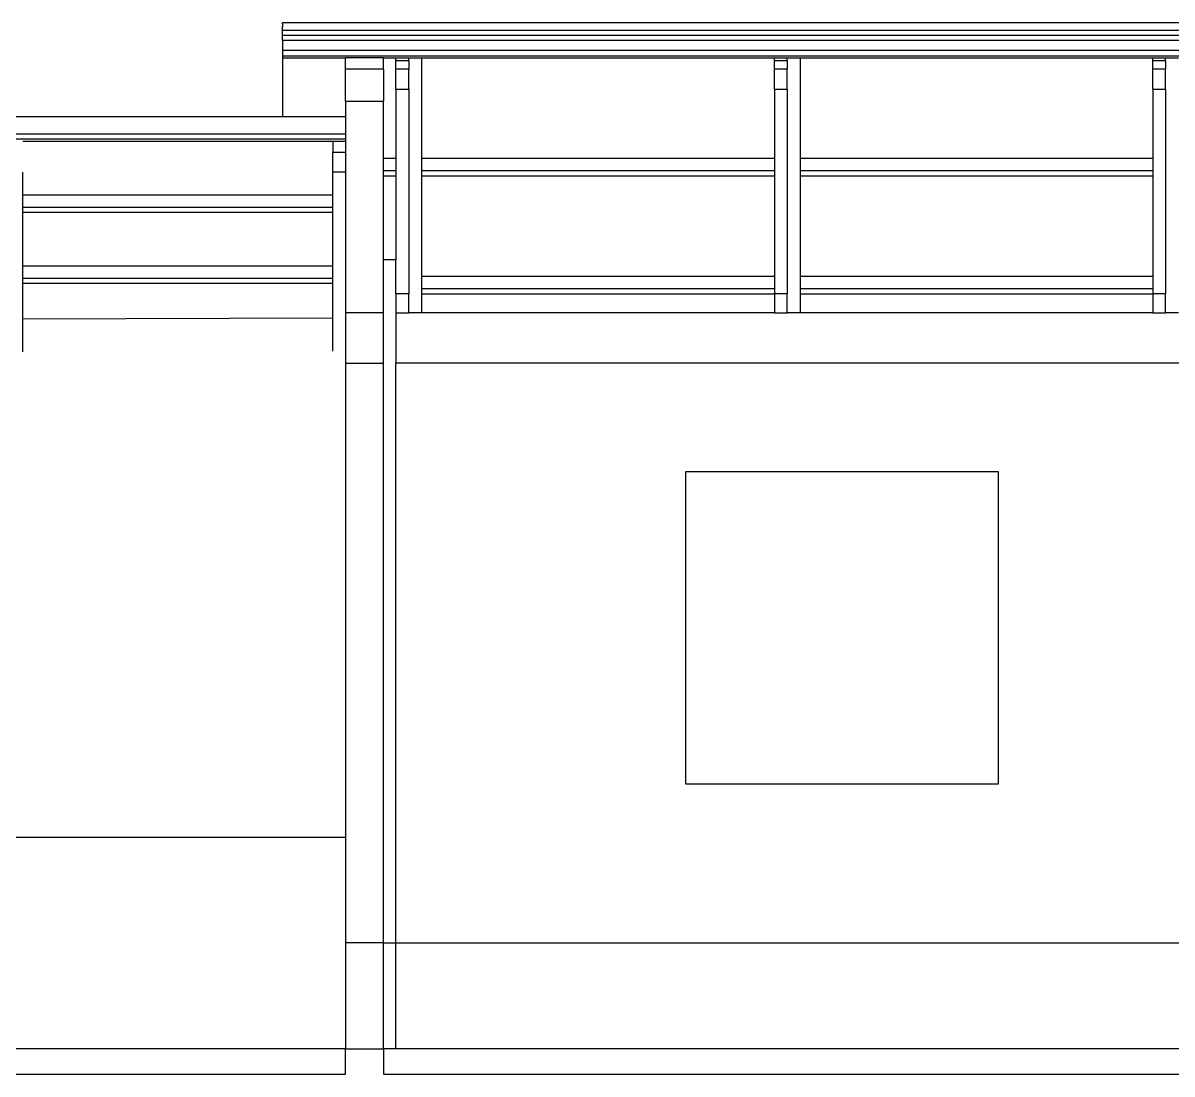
# Model space of a CAD drawing. Header units: metres. Extents: x -17 to 17.8, y -4 to 0.2.
# Drawn here: x -3.959 to 0.6, y -3.979 to 0.191 of the extents above; entities that cross this region are included whole.
import ezdxf

# ---------------------------------------------------------------- set-up
doc = ezdxf.new("R2010")
doc.units = ezdxf.units.M
doc.layers.add('SectionCutEdges', color=7, linetype='Continuous')

msp = doc.modelspace()

# ---------------------------------------------------------------- linework, layer by layer
for p, q in [((-2.9293, 0.19), (-2.9293, 0.1909)), ((17.7507, 0.1909), (-2.9293, 0.1909)), ((-2.9293, 0.1873), (-2.9293, 0.19)), ((-2.9293, 0.1873), (-2.9293, 0.1829)), ((-2.9293, 0.1829), (-2.9293, 0.1769)), ((-2.9293, 0.1695), (-2.9293, 0.1769)), ((-2.9293, 0.1609), (-2.9293, 0.1695)), ((17.7507, 0.1609), (-2.9293, 0.1609)), ((-2.9293, 0.1407), (-2.9293, 0.1609)), ((17.7507, 0.1407), (-2.9293, 0.1407)), ((-2.9293, 0.1214), (-2.9293, 0.1407)), ((17.7507, 0.1214), (-2.9293, 0.1214)), ((-2.9293, 0.1214), (-2.9293, 0.0812)), ((-2.9293, 0.0605), (-2.9293, 0.0531)), ((-2.9293, 0.0531), (-2.6793, 0.0531)), ((-2.9293, 0.0531), (-2.9293, -0.1799)), ((-2.5293, 0.0531), (-2.6793, 0.0531)), ((-2.6793, 0.0078), (-2.6793, 0.0531)), ((-2.5293, 0.0078), (-2.5293, 0.0531)), ((-2.5293, 0.0531), (-2.4793, 0.0531)), ((-2.4793, 0.0412), (-2.4793, 0.0531)), ((-2.4793, 0.0531), (-2.4285, 0.0531)), ((-2.4285, 0.0412), (-2.4285, 0.0531)), ((-2.4285, 0.0531), (-2.3777, 0.0531)), ((-2.3777, 0.0531), (-0.9777, 0.0531)), ((-2.3777, 0.0531), (-2.3777, -0.3457)), ((-0.9777, 0.0412), (-0.9777, 0.0531)), ((-0.9777, 0.0531), (-0.9269, 0.0531)), ((-0.9269, 0.0412), (-0.9269, 0.0531)), ((-0.9269, 0.0531), (-0.8761, 0.0531)), ((-0.8761, 0.0531), (0.5239, 0.0531)), ((-0.8761, 0.0531), (-0.8761, -0.3457)), ((0.5239, 0.0412), (0.5239, 0.0531)), ((0.5239, 0.0531), (0.5747, 0.0531)), ((0.5747, 0.0412), (0.5747, 0.0531)), ((0.5747, 0.0531), (0.6255, 0.0531)), ((-2.4793, 0.0078), (-2.4793, 0.0412)), ((-2.4285, 0.0412), (-2.4793, 0.0412)), ((-2.4285, 0.0412), (-2.4285, 0.0078)), ((-0.9777, 0.0078), (-0.9777, 0.0412)), ((-0.9269, 0.0412), (-0.9777, 0.0412)), ((-0.9269, 0.0412), (-0.9269, 0.0078)), ((0.5239, 0.0078), (0.5239, 0.0412)), ((0.5747, 0.0412), (0.5239, 0.0412)), ((0.5747, 0.0412), (0.5747, 0.0078)), ((-2.4793, -0.0712), (-2.4793, -0.3457)), ((-2.4285, -0.0712), (-2.4285, -0.8831)), ((-0.9777, -0.0712), (-0.9777, -0.3457)), ((-0.9269, -0.0712), (-0.9269, -0.8831)), ((0.5239, -0.0712), (0.5239, -0.3457)), ((0.5747, -0.0712), (0.5747, -0.8831)), ((-7.8493, -0.1799), (-2.9293, -0.1799)), ((-2.9293, -0.1799), (-2.6793, -0.1799)), ((-2.7301, -0.279), (-3.9593, -0.279)), ((-2.7301, -0.279), (-2.7301, -0.3221)), ((-2.6793, -0.279), (-2.7301, -0.279)), ((-2.5293, -0.3457), (-2.4793, -0.3457)), ((-2.4793, -0.3457), (-2.4793, -0.3947)), ((-2.3777, -0.3457), (-0.9777, -0.3457)), ((-2.3777, -0.3457), (-2.3777, -0.3947)), ((-0.9777, -0.3457), (-0.9777, -0.3947)), ((-0.8761, -0.3457), (0.5239, -0.3457)), ((-0.8761, -0.3457), (-0.8761, -0.3947)), ((0.5239, -0.3457), (0.5239, -0.3947)), ((-3.9593, -0.492), (-3.9593, -0.401)), ((-2.7301, -0.492), (-2.7301, -0.401)), ((-2.5293, -0.3947), (-2.4793, -0.3947)), ((-2.4793, -0.3947), (-2.4793, -0.415)), ((-2.3777, -0.3947), (-0.9777, -0.3947)), ((-2.3777, -0.3947), (-2.3777, -0.415)), ((-0.9777, -0.3947), (-0.9777, -0.415)), ((-0.8761, -0.3947), (0.5239, -0.3947)), ((-0.8761, -0.3947), (-0.8761, -0.415)), ((0.5239, -0.3947), (0.5239, -0.415)), ((-2.5293, -0.415), (-2.4793, -0.415)), ((-2.4793, -0.415), (-2.4793, -0.7493)), ((-2.3777, -0.415), (-0.9777, -0.415)), ((-2.3777, -0.415), (-2.3777, -0.8138)), ((-0.9777, -0.415), (-0.9777, -0.8138)), ((-0.8761, -0.415), (0.5239, -0.415)), ((-0.8761, -0.415), (-0.8761, -0.8138)), ((0.5239, -0.415), (0.5239, -0.8138)), ((-2.7301, -0.492), (-3.9593, -0.492)), ((-3.9593, -0.5411), (-3.9593, -0.492)), ((-2.7301, -0.5411), (-2.7301, -0.492)), ((-2.7301, -0.5411), (-3.9593, -0.5411)), ((-3.9593, -0.5607), (-3.9593, -0.5411)), ((-2.7301, -0.5607), (-2.7301, -0.5411)), ((-2.7301, -0.5607), (-3.9593, -0.5607)), ((-3.9593, -0.7737), (-3.9593, -0.5607)), ((-2.7301, -0.7737), (-2.7301, -0.5607)), ((-2.7301, -0.7737), (-3.9593, -0.7737)), ((-3.9593, -0.8228), (-3.9593, -0.7737)), ((-2.7301, -0.8228), (-2.7301, -0.7737)), ((-2.4793, -0.7493), (-2.5293, -0.7493)), ((-2.4793, -0.8831), (-2.4793, -0.7493)), ((-2.3777, -0.8138), (-0.9777, -0.8138)), ((-2.3777, -0.8138), (-2.3777, -0.8628)), ((-0.9777, -0.8138), (-0.9777, -0.8628)), ((-0.8761, -0.8138), (0.5239, -0.8138)), ((-0.8761, -0.8138), (-0.8761, -0.8628)), ((0.5239, -0.8138), (0.5239, -0.8628)), ((-2.7301, -0.8228), (-3.9593, -0.8228)), ((-3.9593, -0.8424), (-3.9593, -0.8228)), ((-2.7301, -0.8424), (-3.9593, -0.8424)), ((-3.9593, -0.9828), (-3.9593, -0.8424)), ((-2.7301, -0.8424), (-2.7301, -0.8228)), ((-2.7301, -0.9795), (-2.7301, -0.8424)), ((-2.3777, -0.8628), (-0.9777, -0.8628)), ((-2.3777, -0.8628), (-2.3777, -0.8831)), ((-0.9777, -0.8628), (-0.9777, -0.8831)), ((-0.8761, -0.8628), (0.5239, -0.8628)), ((-0.8761, -0.8628), (-0.8761, -0.8831)), ((0.5239, -0.8628), (0.5239, -0.8831)), ((-2.3777, -0.8831), (-0.9777, -0.8831)), ((-2.3777, -0.8831), (-2.3777, -0.9593)), ((-0.8761, -0.8831), (0.5239, -0.8831)), ((-0.8761, -0.8831), (-0.8761, -0.9593)), ((-3.9593, -0.9828), (-2.7301, -0.9795)), ((-3.9593, -1.1142), (-3.9593, -0.9828)), ((-2.7301, -1.1109), (-2.7301, -0.9795)), ((-2.4793, -0.9593), (-2.4793, -1.1593)), ((-2.3777, -0.9593), (-2.4285, -0.9593)), ((-0.9777, -0.9593), (-2.3777, -0.9593)), ((-0.8761, -0.9593), (-0.9269, -0.9593)), ((0.5239, -0.9593), (-0.8761, -0.9593)), ((0.6255, -0.9593), (0.5747, -0.9593)), ((1.2057, -1.1593), (-2.4793, -1.1593)), ((-2.4793, -3.4593), (-2.4793, -1.1593)), ((-1.3293, -1.5893), (-0.0893, -1.5893)), ((-1.3293, -2.8293), (-1.3293, -1.5893)), ((-0.0893, -1.5893), (-0.0893, -2.8293)), ((-0.0893, -2.8293), (-1.3293, -2.8293)), ((-7.3993, -3.0393), (-2.6793, -3.0393)), ((-2.5293, -3.4593), (-2.4793, -3.4593)), ((-2.4793, -3.8793), (-2.4793, -3.4593)), ((-2.4793, -3.4593), (1.2057, -3.4593))]:
    msp.add_line(p, q)
at = {"layer": 'SectionCutEdges'}
for p, q in [((-2.9293, 0.0812), (-2.9293, 0.0605)), ((17.7507, 0.0812), (-2.9293, 0.0812)), ((-2.9293, 0.0605), (17.7507, 0.0605)), ((-2.5293, 0.0078), (-2.6793, 0.0078)), ((-2.6793, -0.1193), (-2.6793, 0.0078)), ((-2.5293, 0.0078), (-2.5293, -0.1193)), ((-2.4285, 0.0078), (-2.4793, 0.0078)), ((-2.4793, -0.0712), (-2.4793, 0.0078)), ((-2.4285, -0.0712), (-2.4285, 0.0078)), ((-0.9269, 0.0078), (-0.9777, 0.0078)), ((-0.9777, -0.0712), (-0.9777, 0.0078)), ((-0.9269, -0.0712), (-0.9269, 0.0078)), ((0.5747, 0.0078), (0.5239, 0.0078)), ((0.5239, -0.0712), (0.5239, 0.0078)), ((0.5747, -0.0712), (0.5747, 0.0078)), ((-2.4793, -0.0712), (-2.4285, -0.0712)), ((-0.9777, -0.0712), (-0.9269, -0.0712)), ((0.5239, -0.0712), (0.5747, -0.0712)), ((-2.6793, -0.1193), (-2.6793, -0.1799)), ((-2.6793, -0.1193), (-2.5293, -0.1193)), ((-2.5293, -0.3457), (-2.5293, -0.1193)), ((-2.6793, -0.1799), (-2.6793, -0.2052)), ((-2.6793, -0.2052), (-2.6793, -0.2489)), ((-7.8493, -0.2489), (-2.6793, -0.2489)), ((-2.6793, -0.2696), (-7.5239, -0.2696)), ((-2.6793, -0.2489), (-2.6793, -0.2696)), ((-2.6793, -0.2696), (-2.6793, -0.279)), ((-2.6793, -0.279), (-2.6793, -0.3221)), ((-2.7301, -0.3221), (-2.6793, -0.3221)), ((-2.7301, -0.401), (-2.7301, -0.3221)), ((-2.6793, -0.3221), (-2.6793, -0.401)), ((-2.5293, -0.3947), (-2.5293, -0.3457)), ((-2.6793, -0.401), (-2.7301, -0.401)), ((-2.6793, -0.401), (-2.6793, -0.9593)), ((-2.5293, -0.415), (-2.5293, -0.3947)), ((-2.5293, -0.7493), (-2.5293, -0.415)), ((-2.5293, -0.9593), (-2.5293, -0.7493)), ((-2.4285, -0.8831), (-2.4793, -0.8831)), ((-2.4793, -0.8831), (-2.4793, -0.9593)), ((-2.4285, -0.9593), (-2.4285, -0.8831)), ((-0.9777, -0.8831), (-0.9777, -0.9593)), ((-0.9269, -0.8831), (-0.9777, -0.8831)), ((-0.9269, -0.9593), (-0.9269, -0.8831)), ((0.5239, -0.8831), (0.5239, -0.9593)), ((0.5747, -0.8831), (0.5239, -0.8831)), ((0.5747, -0.9593), (0.5747, -0.8831)), ((-2.5293, -0.9593), (-2.6793, -0.9593)), ((-2.6793, -0.9593), (-2.6793, -1.1108)), ((-2.5293, -1.1593), (-2.5293, -0.9593)), ((-2.4793, -0.9593), (-2.4285, -0.9593)), ((-0.9777, -0.9593), (-0.9269, -0.9593)), ((0.5239, -0.9593), (0.5747, -0.9593)), ((-2.6793, -1.1108), (-2.6793, -1.1593)), ((-2.6793, -1.1593), (-2.5293, -1.1593)), ((-2.6793, -1.1593), (-2.6793, -3.0393)), ((-2.5293, -3.4593), (-2.5293, -1.1593)), ((-2.6793, -3.0393), (-2.6793, -3.4593)), ((-2.6793, -3.4593), (-2.6793, -3.8793)), ((-2.5293, -3.4593), (-2.6793, -3.4593)), ((-2.5293, -3.8793), (-2.5293, -3.4593)), ((-2.6793, -3.8793), (-7.3993, -3.8793)), ((-2.6793, -3.8793), (-2.5293, -3.8793)), ((-2.6793, -3.9793), (-2.6793, -3.8793)), ((-2.4793, -3.8793), (-2.5293, -3.8793)), ((-2.5293, -3.8793), (-2.5293, -3.9793)), ((1.2057, -3.8793), (-2.4793, -3.8793)), ((-7.3993, -3.9793), (-2.6793, -3.9793)), ((-2.5293, -3.9793), (1.2307, -3.9793))]:
    msp.add_line(p, q, dxfattribs=at)

doc.saveas('drawing.dxf')
